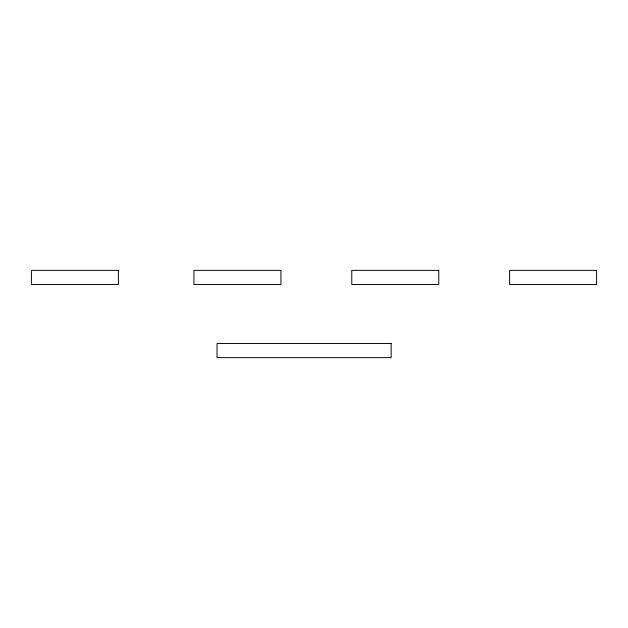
<?xml version="1.0" encoding="UTF-8"?>
<svg xmlns="http://www.w3.org/2000/svg" width="628" height="628" viewBox="0 0 628 628"><rect width="100%" height="100%" fill="white"/><g stroke="black" fill="none" stroke-linecap="round" stroke-linejoin="round"><path stroke-width="0.94" d="M118.386 270.354L31.4 270.354L31.4 284.515L118.386 284.515L118.386 270.354M280.936 270.354L193.95 270.354L193.95 284.515L280.936 284.515L280.936 270.354M438.768 270.354L351.782 270.354L351.782 284.515L438.768 284.515L438.768 270.354M596.6 270.354L509.614 270.354L509.614 284.515L596.6 284.515L596.6 270.354M391.142 343.485L217.037 343.485L217.037 357.646L391.142 357.646L391.142 343.485"/></g></svg>
